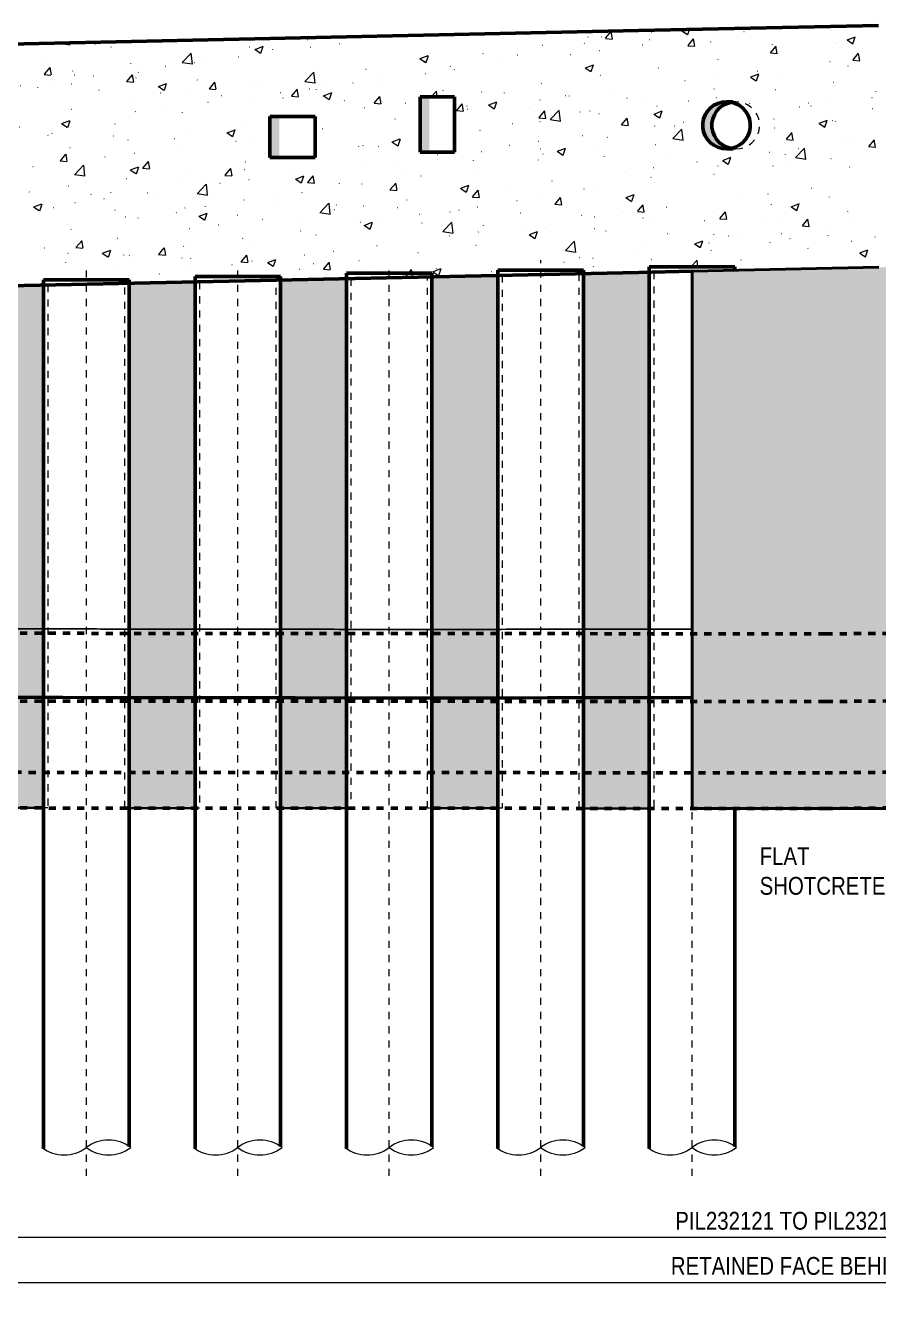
# Model space of a CAD drawing. Header units: metres. Extents: x 1100 to 1226, y 1 to 22.
# Drawn here: x 1177.08 to 1189.05, y 4.08 to 21.95 of the extents above; entities that cross this region are included whole.
import ezdxf

# ---------------------------------------------------------------- set-up
doc = ezdxf.new("R2010")
doc.units = ezdxf.units.M
doc.linetypes.add('JacobsCenter', pattern=[0.015, 0.009, -0.0015, 0.003, -0.0015])
doc.linetypes.add('JacobsDash', pattern=[0.0045, 0.003, -0.0015])
doc.layers.get('Defpoints').update_dxf_attribs({"color": 41})
for name, color, linetype, lineweight in [('A-ANNO-DIMS', 7, 'Continuous', 9), ('A-DETL', 7, 'Continuous', 13), ('A-DETL-GENF', 7, 'Continuous', 9), ('A-GENM', 7, 'Continuous', 35), ('A-GENM-HDLN', 7, 'JacobsDash', 18), ('G-ANNO-TEXT', 7, 'Continuous', 9), ('S-BEAM', 7, 'Continuous', 50), ('S-BEAM-HDLN', 7, 'JacobsDash', 18), ('S-FNDN', 7, 'Continuous', 50)]:
    doc.layers.add(name, color=color, linetype=linetype, lineweight=lineweight)
doc.styles.add('Arial Narrow', font='ARIALN.TTF', dxfattribs={"height": 0.25})
doc.dimstyles.new('Dimension_Standard_T__mm_', dxfattribs={"dimscale": 0.3048, "dimtxt": 0.255858, "dimasz": 0.82021, "dimexe": 0.787402, "dimexo": 0.492126, "dimgap": 0.328084, "dimtad": 1, "dimdec": 0, "dimlfac": 1000, "dimzin": 0, "dimdsep": 46, "dimtxsty": 'Arial Narrow', "dimsah": 1, "dimcen": 0.09, "dimaunit": 1, "dimadec": 4, "dimazin": 0, "dimtfac": 1, "dimtdec": 4, "dimtix": 1, "dimtmove": 0, "dimatfit": 3, "dimfxl": 1, "dimtvp": 1, "dimtolj": 1, "dimtzin": 0, "dimlwd": 18, "dimlwe": 18, "dimarcsym": 2})
pattern_1 = [(50, (1187.2276, 10.849), (1.15687, -0.10121), [0.12097, -1.331]), (355, (1187.2276, 10.849), (-0.2238, 1.21312), [0.09677, -1.065]), (100.451, (1187.3246, 10.841), (0.932775, 1.11194), [0.10281, -1.131]), (46.184, (1187.2276, 11.172), (1.72142, -0.26704), [0.18145, -1.996]), (96.636, (1187.3716, 11.15), (1.50758, 1.57074), [0.15421, -1.696]), (351.184, (1187.2276, 11.172), (1.50766, 1.5715), [0.14516, -1.597]), (21, (1187.3896, 11.091), (0.962753, -0.64938), [0.12097, -1.331]), (326, (1187.3896, 11.091), (0.39239, 1.16952), [0.09677, -1.065]), (71.451, (1187.4696, 11.037), (1.3549, 0.520304), [0.10281, -1.131]), (37.5, (1187.22763, 10.849), (0.019615, 0.536924), [0.00335, -1.048, 0.00335, -1.077, -1.069]), (37.5, (1187.22763, 10.849), (0.019615, 0.536924), [-2.132, 0.00335, -1.065]), (7.5, (1187.2276, 10.849), (0.424306, 0.636145), [0.00335, -0.61278, 0.00335, -1.024, -0.40726]), (7.5, (1187.2276, 10.849), (0.424306, 0.636145), [-1.644, 0.00335, -0.4039]), (327.5, (1186.86863, 10.849), (0.861001, -0.036384), [0.00335, -0.39987, 0.00335, -1.255, -1.669]), (327.5, (1186.86863, 10.849), (0.861001, -0.036384), [-1.661, 0.00335, -1.666]), (317.5, (1186.7066, 10.849), (0.94062, 0.161455), [0.00335, -0.52084, 0.00335, -0.83213, -1.185]), (317.5, (1186.7066, 10.849), (0.94062, 0.161455), [-1.36, 0.00335, -1.182])]

# ---------------------------------------------------------------- blocks, each defined once
blk = doc.blocks.new('Top of Pavement - RL A - Top of Pavement - RL A-68818558-DRG-2873048 - ELEVATION - SHOTCRETE ABUTMENT B_ B1 AND B2')
at = {"layer": 'A-GENM', "color": 253, "lineweight": 25, "true_color": 0xa3a3a3}
for points, knots in [([(-1121.87, 13.485), (-1121.998, 13.485), (-1122.292, 13.485), (-1122.751, 13.484), (-1123.245, 13.483), (-1123.739, 13.483), (-1124.234, 13.482), (-1124.728, 13.481), (-1125.223, 13.48), (-1125.717, 13.48), (-1126.211, 13.481), (-1126.706, 13.481), (-1127.2, 13.482), (-1127.695, 13.483), (-1128.189, 13.483), (-1128.684, 13.484), (-1129.178, 13.484), (-1129.672, 13.485), (-1130.167, 13.486), (-1130.661, 13.487), (-1131.156, 13.489), (-1131.65, 13.491), (-1132.144, 13.493), (-1132.804, 13.496), (-1133.463, 13.498), (-1134.122, 13.501), (-1134.616, 13.503), (-1135.111, 13.505), (-1135.605, 13.508), (-1136.1, 13.511), (-1136.594, 13.514), (-1137.088, 13.518), (-1137.583, 13.521), (-1138.077, 13.525), (-1138.572, 13.528), (-1139.066, 13.531), (-1139.56, 13.535), (-1140.055, 13.538), (-1140.549, 13.542), (-1141.044, 13.547), (-1141.538, 13.552), (-1142.032, 13.557), (-1142.527, 13.561), (-1143.021, 13.566), (-1143.516, 13.571), (-1143.928, 13.575), (-1144.257, 13.578), (-1144.587, 13.582), (-1144.999, 13.585), (-1145.493, 13.59), (-1145.905, 13.595), (-1146.235, 13.6), (-1146.482, 13.603), (-1146.729, 13.606), (-1147.059, 13.61), (-1147.471, 13.615), (-1147.801, 13.62), (-1147.967, 13.622)], [0.4837352, 0.4837352, 0.4837352, 0.4837352, 0.4863946, 0.4897959, 0.4931973, 0.4965986, 0.5, 0.5034014, 0.5068027, 0.5102041, 0.5136054, 0.5170068, 0.5204082, 0.5238095, 0.5272109, 0.5306122, 0.5340136, 0.537415, 0.5408163, 0.5442177, 0.547619, 0.5510204, 0.5544218, 0.5578231, 0.5646259, 0.5680272, 0.5714286, 0.5748299, 0.5782313, 0.5816327, 0.585034, 0.5884354, 0.5918367, 0.5952381, 0.5986395, 0.6020408, 0.6054422, 0.6088435, 0.6122449, 0.6156463, 0.6190476, 0.622449, 0.6258503, 0.6292517, 0.6326531, 0.6360544, 0.6377551, 0.6394558, 0.6428571, 0.6462585, 0.6496599, 0.6513605, 0.6530612, 0.6547619, 0.6564626, 0.6598639, 0.663279, 0.663279, 0.663279, 0.663279]), ([(-1147.967, 12.672), (-1147.835, 12.67), (-1147.514, 12.666), (-1147.099, 12.661), (-1146.721, 12.656), (-1146.343, 12.651), (-1145.87, 12.645), (-1145.303, 12.639), (-1144.83, 12.634), (-1144.452, 12.63), (-1144.074, 12.626), (-1143.602, 12.622), (-1143.035, 12.616), (-1142.467, 12.611), (-1141.995, 12.606), (-1141.617, 12.602), (-1141.333, 12.6), (-1141.05, 12.597), (-1140.672, 12.593), (-1140.199, 12.589), (-1139.726, 12.586), (-1139.348, 12.584), (-1138.97, 12.581), (-1138.498, 12.578), (-1137.931, 12.574), (-1137.363, 12.57), (-1136.796, 12.566), (-1136.229, 12.562), (-1135.662, 12.558), (-1135.095, 12.555), (-1134.528, 12.553), (-1133.961, 12.55), (-1133.394, 12.548), (-1132.827, 12.546), (-1132.259, 12.543), (-1131.692, 12.541), (-1131.125, 12.538), (-1130.558, 12.537), (-1129.991, 12.535), (-1129.424, 12.535), (-1128.857, 12.534), (-1128.289, 12.533), (-1127.722, 12.533), (-1127.25, 12.532), (-1126.872, 12.532), (-1126.588, 12.531), (-1126.305, 12.531), (-1125.926, 12.53), (-1125.454, 12.53), (-1124.981, 12.53), (-1124.603, 12.531), (-1124.32, 12.532), (-1124.036, 12.532), (-1123.658, 12.533), (-1123.185, 12.533), (-1122.618, 12.534), (-1122.18, 12.535), (-1121.93, 12.535), (-1121.87, 12.535)], [0.4189439, 0.4189439, 0.4189439, 0.4189439, 0.4223301, 0.4271845, 0.4296117, 0.4320388, 0.4368932, 0.4417476, 0.4466019, 0.4490291, 0.4514563, 0.4563107, 0.461165, 0.4660194, 0.4708738, 0.473301, 0.4757282, 0.4781553, 0.4805825, 0.4854369, 0.4902913, 0.4927184, 0.4951456, 0.5, 0.5048544, 0.5097087, 0.5145631, 0.5194175, 0.5242718, 0.5291262, 0.5339806, 0.538835, 0.5436893, 0.5485437, 0.5533981, 0.5582524, 0.5631068, 0.5679612, 0.5728155, 0.5776699, 0.5825243, 0.5873786, 0.592233, 0.5970874, 0.5995146, 0.6019417, 0.6043689, 0.6067961, 0.6116505, 0.6165049, 0.618932, 0.6213592, 0.6237864, 0.6262136, 0.631068, 0.6359223, 0.6407767, 0.6423298, 0.6423298, 0.6423298, 0.6423298]), ([(-1121.87, 12.513), (-1121.908, 12.513), (-1122.098, 12.513), (-1122.439, 12.512), (-1122.893, 12.511), (-1123.347, 12.511), (-1123.801, 12.51), (-1124.255, 12.509), (-1124.71, 12.508), (-1125.164, 12.507), (-1125.618, 12.508), (-1126.072, 12.508), (-1126.526, 12.509), (-1127.131, 12.509), (-1127.888, 12.51), (-1128.645, 12.511), (-1129.251, 12.512), (-1129.705, 12.513), (-1130.159, 12.513), (-1130.613, 12.514), (-1131.067, 12.516), (-1131.521, 12.518), (-1131.975, 12.52), (-1132.429, 12.522), (-1132.883, 12.524), (-1133.337, 12.525), (-1133.791, 12.527), (-1134.397, 12.53), (-1135.002, 12.532), (-1135.608, 12.535), (-1136.062, 12.538), (-1136.516, 12.541), (-1136.97, 12.545), (-1137.424, 12.548), (-1138.03, 12.552), (-1138.635, 12.556), (-1139.241, 12.56), (-1139.695, 12.563), (-1140.149, 12.567), (-1140.603, 12.57), (-1141.057, 12.574), (-1141.511, 12.579), (-1141.965, 12.583), (-1142.419, 12.588), (-1142.873, 12.592), (-1143.327, 12.597), (-1143.781, 12.601), (-1144.235, 12.606), (-1144.689, 12.61), (-1145.144, 12.614), (-1145.598, 12.619), (-1145.931, 12.623), (-1146.112, 12.626), (-1146.143, 12.626)], [0.4139927, 0.4139927, 0.4139927, 0.4139927, 0.4148936, 0.4184397, 0.4219858, 0.4255319, 0.429078, 0.4326241, 0.4361702, 0.4397163, 0.4432624, 0.4468085, 0.4503546, 0.4539007, 0.4609929, 0.4680851, 0.4716312, 0.4751773, 0.4787234, 0.4822695, 0.4858156, 0.4893617, 0.4929078, 0.4964539, 0.5, 0.5035461, 0.5070922, 0.5106383, 0.5177305, 0.5212766, 0.5248227, 0.5283688, 0.5319149, 0.535461, 0.5390071, 0.5460993, 0.5496454, 0.5531915, 0.5567376, 0.5602837, 0.5638298, 0.5673759, 0.570922, 0.5744681, 0.5780142, 0.5815603, 0.5851064, 0.5886525, 0.5921986, 0.5957447, 0.5992908, 0.6028369, 0.6035484, 0.6035484, 0.6035484, 0.6035484])]:
    blk.add_open_spline(points, degree=3, knots=knots, dxfattribs=at)
blk = doc.blocks.new('T2DPAA-T2D-C3S-RS-M3D-100334_rvt-2-DRG-2873048 - ELEVATION - SHOTCRETE ABUTMENT B_ B1 AND B2')
at = {"layer": 'A-GENM', "color": 253, "lineweight": 25, "true_color": 0xa3a3a3}
blk.add_blockref('Top of Pavement - RL A - Top of Pavement - RL A-68818558-DRG-2873048 - ELEVATION - SHOTCRETE ABUTMENT B_ B1 AND B2', (0, 0), dxfattribs=at)
blk = doc.blocks.new('01_SFO_FRP_Pile_CastInPlace_CS_BR08 - CAST-IN-PLACE PILE - 1200-9305895-DRG-2873048 - ELEVATION - SHOTCRETE ABUTMENT B_ B1 AND B2')
at = {"layer": 'S-FNDN'}
for p, q in [((-1121.271, 18.566), (-1122.471, 18.566)), ((-1122.471, 18.566), (-1122.471, 6.2)), ((-1121.271, 18.516), (-1121.271, 18.566)), ((-1121.271, 6.23), (-1121.271, 10.971))]:
    blk.add_line(p, q, dxfattribs=at)
blk = doc.blocks.new('20_SFR_WSC_ShotcreteWall_ArchFlatBack_Datum - ArchWall_PileSize_1200-8656109-DRG-2873048 - ELEVATION - SHOTCRETE ABUTMENT B_ B1 AND B2')
at = {"layer": 'A-GENM', "linetype": 'JacobsDash', "lineweight": 18, "true_color": 0x9ab29e}
blk.add_hatch(color=253, dxfattribs=at).paths.add_polyline_path([(-1131.487, 10.976), (-1130.97, 10.976), (-1130.97, 18.307), (-1131.895, 18.288), (-1131.895, 10.976), (-1131.593, 10.976)])
at = {"layer": 'A-GENM', "color": 252, "true_color": 0x888888}
blk.add_line((-1131.895, 10.976), (-1130.97, 10.976), dxfattribs=at)
at = {"layer": 'A-GENM', "color": 252, "true_color": 0x888888, "flags": 128}
blk.add_lwpolyline([(-1130.97, 18.307), (-1131.066, 18.305), (-1131.168, 18.303), (-1131.273, 18.301), (-1131.379, 18.298), (-1131.487, 18.296), (-1131.593, 18.294), (-1131.698, 18.292), (-1131.8, 18.29), (-1131.895, 18.288)], dxfattribs=at)
at = {"layer": 'A-GENM-HDLN', "color": 252, "true_color": 0x888888}
for p, q in [((-1131.956, 10.976), (-1131.956, 18.286)), ((-1131.897, 18.288), (-1131.897, 10.976)), ((-1131.895, 18.288), (-1131.897, 18.288)), ((-1130.968, 18.307), (-1130.97, 18.307)), ((-1130.968, 10.976), (-1130.968, 18.307)), ((-1130.91, 18.308), (-1130.91, 10.976)), ((-1131.897, 10.976), (-1131.956, 10.976)), ((-1131.897, 10.976), (-1131.895, 10.976)), ((-1130.97, 10.976), (-1130.968, 10.976)), ((-1130.91, 10.976), (-1130.968, 10.976))]:
    blk.add_line(p, q, dxfattribs=at)
at = {"layer": 'A-GENM-HDLN', "color": 252, "true_color": 0x888888, "flags": 128}
for points in [[(-1131.956, 18.286), (-1131.928, 18.287), (-1131.908, 18.287), (-1131.897, 18.288)], [(-1130.968, 18.307), (-1130.958, 18.307), (-1130.938, 18.308), (-1130.91, 18.308)]]:
    blk.add_lwpolyline(points, dxfattribs=at)
blk = doc.blocks.new('20_SFR_WSC_ShotcreteWall_ArchFlatBack_Datum - ArchWall_PileSize_1200-8656190-DRG-2873048 - ELEVATION - SHOTCRETE ABUTMENT B_ B1 AND B2')
at = {"layer": 'A-GENM', "linetype": 'JacobsDash', "lineweight": 18, "true_color": 0x9ab29e}
blk.add_hatch(color=253, dxfattribs=at).paths.add_polyline_path([(-1129.77, 10.975), (-1128.845, 10.975), (-1128.845, 18.352), (-1129.77, 18.333), (-1129.77, 12.248)])
at = {"layer": 'A-GENM', "color": 252, "true_color": 0x888888}
blk.add_line((-1129.77, 10.975), (-1128.845, 10.975), dxfattribs=at)
at = {"layer": 'A-GENM', "color": 252, "true_color": 0x888888, "flags": 128}
blk.add_lwpolyline([(-1128.845, 18.352), (-1128.941, 18.35), (-1129.042, 18.348), (-1129.147, 18.346), (-1129.254, 18.343), (-1129.361, 18.341), (-1129.468, 18.339), (-1129.573, 18.337), (-1129.675, 18.335), (-1129.77, 18.333)], dxfattribs=at)
at = {"layer": 'A-GENM-HDLN', "color": 252, "true_color": 0x888888}
for p, q in [((-1129.831, 10.975), (-1129.831, 18.332)), ((-1129.772, 18.333), (-1129.772, 10.975)), ((-1129.77, 18.333), (-1129.772, 18.333)), ((-1128.843, 18.352), (-1128.845, 18.352)), ((-1128.843, 10.975), (-1128.843, 18.352)), ((-1128.784, 18.353), (-1128.784, 10.975)), ((-1129.772, 10.975), (-1129.831, 10.975)), ((-1129.772, 10.975), (-1129.77, 10.975)), ((-1128.845, 10.975), (-1128.843, 10.975)), ((-1128.784, 10.975), (-1128.843, 10.975))]:
    blk.add_line(p, q, dxfattribs=at)
at = {"layer": 'A-GENM-HDLN', "color": 252, "true_color": 0x888888, "flags": 128}
for points in [[(-1129.831, 18.332), (-1129.803, 18.332), (-1129.783, 18.333), (-1129.772, 18.333)], [(-1128.843, 18.352), (-1128.832, 18.352), (-1128.813, 18.352), (-1128.784, 18.353)]]:
    blk.add_lwpolyline(points, dxfattribs=at)
blk = doc.blocks.new('20_SFR_WSC_ShotcreteWall_ArchFlatBack_Datum - ArchWall_PileSize_1200-8656242-DRG-2873048 - ELEVATION - SHOTCRETE ABUTMENT B_ B1 AND B2')
at = {"layer": 'A-GENM', "linetype": 'JacobsDash', "lineweight": 18, "true_color": 0x9ab29e}
blk.add_hatch(color=253, dxfattribs=at).paths.add_polyline_path([(-1127.55, 10.973), (-1126.72, 10.973), (-1126.72, 18.398), (-1127.645, 18.379), (-1127.645, 10.973)])
at = {"layer": 'A-GENM', "color": 252, "true_color": 0x888888}
blk.add_line((-1127.645, 10.973), (-1126.72, 10.973), dxfattribs=at)
at = {"layer": 'A-GENM', "color": 252, "true_color": 0x888888, "flags": 128}
blk.add_lwpolyline([(-1126.72, 18.398), (-1126.816, 18.396), (-1126.918, 18.394), (-1127.022, 18.392), (-1127.129, 18.389), (-1127.236, 18.387), (-1127.343, 18.385), (-1127.448, 18.383), (-1127.55, 18.381), (-1127.645, 18.379)], dxfattribs=at)
at = {"layer": 'A-GENM-HDLN', "color": 252, "true_color": 0x888888}
for p, q in [((-1127.706, 10.973), (-1127.706, 18.377)), ((-1127.647, 18.379), (-1127.647, 10.973)), ((-1127.645, 18.379), (-1127.647, 18.379)), ((-1126.718, 18.398), (-1126.72, 18.398)), ((-1126.718, 10.973), (-1126.718, 18.398)), ((-1126.659, 18.399), (-1126.659, 10.973)), ((-1127.647, 10.973), (-1127.706, 10.973)), ((-1127.647, 10.973), (-1127.645, 10.973)), ((-1126.72, 10.973), (-1126.718, 10.973)), ((-1126.659, 10.973), (-1126.718, 10.973))]:
    blk.add_line(p, q, dxfattribs=at)
at = {"layer": 'A-GENM-HDLN', "color": 252, "true_color": 0x888888, "flags": 128}
for points in [[(-1127.706, 18.377), (-1127.678, 18.378), (-1127.658, 18.378), (-1127.647, 18.379)], [(-1126.718, 18.398), (-1126.708, 18.398), (-1126.688, 18.399), (-1126.659, 18.399)]]:
    blk.add_lwpolyline(points, dxfattribs=at)
blk = doc.blocks.new('20_SFR_WSC_ShotcreteWall_ArchFlatBack_Datum - ArchWall_PileSize_1200-8656296-DRG-2873048 - ELEVATION - SHOTCRETE ABUTMENT B_ B1 AND B2')
at = {"layer": 'A-GENM', "linetype": 'JacobsDash', "lineweight": 18, "true_color": 0x9ab29e}
blk.add_hatch(color=253, dxfattribs=at).paths.add_polyline_path([(-1125.52, 10.972), (-1124.595, 10.972), (-1124.595, 18.443), (-1125.52, 18.423), (-1125.52, 12.248)])
at = {"layer": 'A-GENM', "color": 252, "true_color": 0x888888}
blk.add_line((-1125.52, 10.972), (-1124.595, 10.972), dxfattribs=at)
at = {"layer": 'A-GENM', "color": 252, "true_color": 0x888888, "flags": 128}
blk.add_lwpolyline([(-1124.595, 18.443), (-1124.691, 18.441), (-1124.792, 18.439), (-1124.897, 18.437), (-1125.004, 18.435), (-1125.111, 18.432), (-1125.218, 18.43), (-1125.323, 18.428), (-1125.425, 18.425), (-1125.52, 18.423)], dxfattribs=at)
at = {"layer": 'A-GENM-HDLN', "color": 252, "true_color": 0x888888}
for p, q in [((-1125.581, 10.972), (-1125.581, 18.422)), ((-1125.522, 18.423), (-1125.522, 10.972)), ((-1125.52, 18.423), (-1125.522, 18.423)), ((-1124.593, 18.444), (-1124.595, 18.443)), ((-1124.593, 10.972), (-1124.593, 18.444)), ((-1124.534, 18.445), (-1124.534, 10.972)), ((-1125.522, 10.972), (-1125.581, 10.972)), ((-1125.522, 10.972), (-1125.52, 10.972)), ((-1124.595, 10.972), (-1124.593, 10.972)), ((-1124.534, 10.972), (-1124.593, 10.972))]:
    blk.add_line(p, q, dxfattribs=at)
at = {"layer": 'A-GENM-HDLN', "color": 252, "true_color": 0x888888, "flags": 128}
for points in [[(-1125.581, 18.422), (-1125.553, 18.423), (-1125.533, 18.423), (-1125.522, 18.423)], [(-1124.593, 18.444), (-1124.582, 18.444), (-1124.563, 18.444), (-1124.534, 18.445)]]:
    blk.add_lwpolyline(points, dxfattribs=at)
blk = doc.blocks.new('CS_DET_Pile-Column_BreakLine - CS_Tubular BreakLine-6324803-DRG-2873048 - ELEVATION - SHOTCRETE ABUTMENT B_ B1 AND B2')
at = {"layer": 'A-DETL-GENF', "lineweight": 18}
for centre, start, end in [((-1105.889, 5.802), 52.9573, 127.0427), ((-1106.511, 6.627), 232.9573, 307.0427), ((-1105.889, 6.627), 232.9573, 307.0427)]:
    blk.add_arc(centre, 0.517, start, end, dxfattribs=at)
blk = doc.blocks.new('DIMBLOCK3-DRG-2873048 - ELEVATION - SHOTCRETE ABUTMENT B_ B1 AND B2')
at = {"layer": 'A-ANNO-DIMS', "color": 0, "lineweight": 18, "transparency": 16777216}
for p, q in [((1162.933, 5.024), (1162.933, 4.715)), ((1212.782, 5.024), (1212.782, 4.715)), ((1163.183, 4.955), (1212.532, 4.955))]:
    blk.add_line(p, q, dxfattribs=at)
at = {"layer": 'A-ANNO-DIMS', "color": 0, "transparency": 16777216}
for points in [[(1163.183, 4.997), (1163.183, 4.914), (1162.933, 4.955)], [(1212.532, 4.997), (1212.532, 4.914), (1212.782, 4.955)]]:
    blk.add_solid(points, dxfattribs=at)
at = {"layer": 'Defpoints', "color": 0, "transparency": 16777216}
for p in [(1162.933, 5.174), (1212.782, 5.174), (1212.782, 4.955)]:
    blk.add_point(p, dxfattribs=at)
at = {"layer": 'A-ANNO-DIMS', "color": 0, "lineweight": 18, "transparency": 16777216, "insert": (1187.857, 5.185), "char_height": 0.25, "width": 3.98651, "attachment_point": 5, "style": 'Arial Narrow'}
blk.add_mtext('\\A1;PIL232121 TO PIL232144', dxfattribs=at)
blk = doc.blocks.new('DIMBLOCK4-DRG-2873048 - ELEVATION - SHOTCRETE ABUTMENT B_ B1 AND B2')
at = {"layer": 'A-ANNO-DIMS', "color": 0, "lineweight": 18, "transparency": 16777216}
for p, q in [((1162.933, 5.024), (1162.933, 4.082)), ((1212.782, 5.024), (1212.782, 4.082)), ((1163.183, 4.322), (1212.532, 4.322))]:
    blk.add_line(p, q, dxfattribs=at)
at = {"layer": 'A-ANNO-DIMS', "color": 0, "transparency": 16777216}
for points in [[(1163.183, 4.364), (1163.183, 4.281), (1162.933, 4.322)], [(1212.532, 4.364), (1212.532, 4.281), (1212.782, 4.322)]]:
    blk.add_solid(points, dxfattribs=at)
at = {"layer": 'Defpoints', "color": 0, "transparency": 16777216}
for p in [(1162.933, 5.174), (1212.782, 5.174), (1212.782, 4.322)]:
    blk.add_point(p, dxfattribs=at)
at = {"layer": 'A-ANNO-DIMS', "color": 0, "lineweight": 18, "transparency": 16777216, "insert": (1187.857, 4.552), "char_height": 0.25, "width": 4.15221, "attachment_point": 5, "style": 'Arial Narrow'}
blk.add_mtext('\\A1;RETAINED FACE BEHIND', dxfattribs=at)

msp = doc.modelspace()

# ---------------------------------------------------------------- hatches: boundary and pattern name
at = {"layer": 'A-DETL-GENF', "true_color": 0xafc8af}
msp.add_hatch(color=9, dxfattribs=at).paths.add_polyline_path([(1188.5171, 10.9707), (1190.7298, 10.9707), (1190.7298, 18.5288), (1189.0445, 18.5595), (1186.43, 18.5033), (1186.43, 10.9707), (1187.6919, 10.9707)])
at = {"layer": 'A-GENM', "lineweight": 5, "true_color": 0x9ab29e}
msp.add_hatch(color=253, dxfattribs=at).paths.add_polyline_path([(1185.8291, 10.9704), (1185.8291, 18.49), (1184.9045, 18.4702), (1184.9045, 10.9704), (1185.7339, 10.9704)])
at = {"layer": 'S-BEAM', "lineweight": 9, "true_color": 0xc0c0c0}
h = msp.add_hatch(dxfattribs=at)
h.set_pattern_fill('FP_3', color=9, style=0, pattern_type=2)
h.set_pattern_definition(pattern_1)
h.paths.add_polyline_path([(1172.4775, 18.2038), (1185.6762, 18.4871), (1185.6762, 21.8779), (1172.4776, 21.5945), (1172.4775, 18.2298)])
h.paths.add_polyline_path([(1173.715, 20.051), (1173.6946, 20.0534), (1173.6754, 20.0606), (1173.6585, 20.0721), (1173.6449, 20.0873), (1173.6353, 20.1052), (1173.6304, 20.1249), (1173.6304, 20.1451), (1173.6353, 20.1648), (1173.6449, 20.1827), (1173.6585, 20.1979), (1173.6754, 20.2094), (1173.6946, 20.2166), (1173.715, 20.219), (1173.7355, 20.2166), (1173.7547, 20.2094), (1173.7716, 20.1979), (1173.7852, 20.1827), (1173.7948, 20.1648), (1173.7997, 20.1451), (1173.7997, 20.1249), (1173.7948, 20.1052), (1173.7852, 20.0873), (1173.7716, 20.0721), (1173.7547, 20.0606), (1173.7355, 20.0534)])
h.paths.add_polyline_path([(1181.1408, 20.097), (1180.5064, 20.097), (1180.5064, 20.672), (1181.1408, 20.672), (1181.1408, 20.175)])
h.paths.add_polyline_path([(1183.0948, 20.175), (1182.6126, 20.175), (1182.6126, 20.95), (1183.0948, 20.95), (1183.0948, 20.2006)])
h.paths.add_polyline_path([(1174.6641, 20.812), (1174.6641, 20.962), (1174.8164, 20.962), (1174.8164, 20.812)])
h = msp.add_hatch(dxfattribs=at)
h.set_pattern_fill('FP_3', color=9, style=0, pattern_type=2)
h.set_pattern_definition(pattern_1)
h.paths.add_polyline_path([(1185.6762, 18.4871), (1185.6762, 18.4871), (1185.8291, 18.4904), (1185.8291, 18.5661), (1187.0291, 18.5661), (1187.0291, 18.5162), (1189.0445, 18.5595), (1189.0445, 21.9502), (1185.6762, 21.8779), (1185.6762, 19.0051)])
h.paths.add_polyline_path([(1186.9111, 20.22), (1186.8496, 20.2256), (1186.7901, 20.2423), (1186.7348, 20.2694), (1186.6855, 20.3061), (1186.6438, 20.3511), (1186.6113, 20.4029), (1186.5889, 20.4597), (1186.5776, 20.5196), (1186.5776, 20.5804), (1186.5889, 20.6403), (1186.6113, 20.6971), (1186.6438, 20.7489), (1186.6855, 20.7939), (1186.7348, 20.8306), (1186.7901, 20.8577), (1186.8496, 20.8744), (1186.9111, 20.88), (1186.9727, 20.8744), (1187.0321, 20.8577), (1187.0874, 20.8306), (1187.1368, 20.7939), (1187.1784, 20.7489), (1187.211, 20.6971), (1187.2333, 20.6403), (1187.2446, 20.5804), (1187.2446, 20.5196), (1187.2333, 20.4597), (1187.211, 20.4029), (1187.1784, 20.3511), (1187.1368, 20.3061), (1187.0874, 20.2694), (1187.0321, 20.2423), (1186.9727, 20.2256)])
at = {"layer": 'S-BEAM', "lineweight": 5, "true_color": 0xc0c0c0}
for points in [[(1182.6126, 20.175), (1182.7429, 20.175), (1182.7429, 20.95), (1182.6126, 20.95), (1182.6126, 20.4903)], [(1186.9111, 20.22), (1186.9762, 20.2266), (1186.9202, 20.2423), (1186.8649, 20.2694), (1186.8155, 20.3061), (1186.7739, 20.3511), (1186.7414, 20.4029), (1186.719, 20.4597), (1186.7077, 20.5196), (1186.7077, 20.5804), (1186.719, 20.6403), (1186.7414, 20.6971), (1186.7739, 20.7489), (1186.8155, 20.7939), (1186.8649, 20.8306), (1186.9202, 20.8577), (1186.9762, 20.8734), (1186.9727, 20.8744), (1186.9111, 20.88), (1186.8496, 20.8744), (1186.7901, 20.8577), (1186.7348, 20.8306), (1186.6855, 20.7939), (1186.6438, 20.7489), (1186.6113, 20.6971), (1186.5889, 20.6403), (1186.5776, 20.5804), (1186.5776, 20.5196), (1186.5889, 20.4597), (1186.6113, 20.4029), (1186.6438, 20.3511), (1186.6855, 20.3061), (1186.7348, 20.2694), (1186.7901, 20.2423), (1186.8496, 20.2256)], [(1180.5064, 20.097), (1180.6367, 20.0975), (1180.6367, 20.672), (1180.5064, 20.672), (1180.5064, 20.3222)]]:
    msp.add_hatch(color=9, dxfattribs=at).paths.add_polyline_path(points)

# ---------------------------------------------------------------- linework, layer by layer
at = {"layer": 'A-DETL', "linetype": 'JacobsCenter'}
for p, q in [((1182.1795, 5.8149), (1182.1795, 18.6121)), ((1184.3045, 5.8149), (1184.3045, 18.6577)), ((1177.9295, 5.8149), (1177.9295, 18.5209)), ((1180.0545, 5.8149), (1180.0545, 18.5665)), ((1186.4295, 5.8149), (1186.4295, 18.2749))]:
    msp.add_line(p, q, dxfattribs=at)
at = {"layer": 'A-DETL', "lineweight": 40}
for p, q in [((1189.0475, 18.5595), (1186.43, 18.5033)), ((1186.43, 18.5033), (1186.43, 10.9707)), ((1186.43, 10.9707), (1190.7298, 10.9707))]:
    msp.add_line(p, q, dxfattribs=at)
at = {"layer": 'A-DETL', "color": 8, "linetype": 'JacobsDash', "lineweight": 25, "true_color": 0x808080}
msp.add_line((1186.43, 18.3162), (1186.43, 11.7263), dxfattribs=at)
at = {"layer": 'A-DETL', "linetype": 'JacobsDash', "lineweight": 50}
for p, q in [((1188.3008, 13.4185), (1174.6905, 13.4274)), ((1188.3008, 13.4185), (1197.1164, 13.4715)), ((1206.4034, 12.6432), (1188.3008, 12.4685)), ((1188.3008, 12.4685), (1174.5168, 12.4775)), ((1188.2986, 11.4685), (1206.3985, 11.6432)), ((1174.5187, 11.4775), (1188.2986, 11.4685)), ((1206.4034, 11.1432), (1188.3008, 10.9685)), ((1188.3008, 10.9685), (1174.5168, 10.9775))]:
    msp.add_line(p, q, dxfattribs=at)
at = {"layer": 'A-GENM', "color": 252, "true_color": 0x888888}
msp.add_line((1184.9044, 10.9704), (1185.8292, 10.9704), dxfattribs=at)
at = {"layer": 'A-GENM', "color": 252, "true_color": 0x888888, "flags": 128}
msp.add_lwpolyline([(1185.8292, 18.49), (1185.7339, 18.4879), (1185.6321, 18.4858), (1185.5273, 18.4835), (1185.4206, 18.4812), (1185.3133, 18.4789), (1185.2067, 18.4766), (1185.1018, 18.4744), (1185, 18.4722), (1184.9044, 18.4702)], dxfattribs=at)
at = {"layer": 'A-GENM-HDLN', "color": 252, "true_color": 0x888888}
for p, q in [((1184.8437, 10.9704), (1184.8437, 18.4689)), ((1184.9044, 18.4702), (1184.9025, 18.4701)), ((1184.9025, 18.4701), (1184.9025, 10.9704)), ((1185.8315, 18.49), (1185.8292, 18.49)), ((1185.8315, 10.9704), (1185.8315, 18.49)), ((1185.8903, 18.4913), (1185.8903, 10.9704)), ((1184.9025, 10.9704), (1184.8437, 10.9704)), ((1184.9025, 10.9704), (1184.9044, 10.9704)), ((1185.8292, 10.9704), (1185.8315, 10.9704)), ((1185.8903, 10.9704), (1185.8315, 10.9704))]:
    msp.add_line(p, q, dxfattribs=at)
at = {"layer": 'A-GENM-HDLN', "color": 252, "true_color": 0x888888, "flags": 128}
for points in [[(1184.8437, 18.4689), (1184.8721, 18.4695), (1184.8918, 18.4699), (1184.9025, 18.4701)], [(1185.8315, 18.49), (1185.8422, 18.4903), (1185.8619, 18.4907), (1185.8903, 18.4913)]]:
    msp.add_lwpolyline(points, dxfattribs=at)
at = {"layer": 'S-BEAM'}
for p, q in [((1185.6762, 21.8779), (1172.4776, 21.5945)), ((1189.0445, 21.9502), (1185.6762, 21.8779)), ((1182.6126, 20.175), (1182.6126, 20.95)), ((1182.6126, 20.95), (1183.0948, 20.95)), ((1183.0948, 20.95), (1183.0948, 20.175)), ((1187.004, 20.88), (1186.9111, 20.88)), ((1180.5064, 20.097), (1180.5064, 20.672)), ((1180.5064, 20.672), (1181.1408, 20.672)), ((1181.1408, 20.672), (1181.1408, 20.097)), ((1186.9111, 20.22), (1187.004, 20.22)), ((1181.1408, 20.097), (1180.5064, 20.097)), ((1183.0948, 20.175), (1182.6126, 20.175)), ((1172.4775, 18.2038), (1185.6762, 18.4871)), ((1185.6762, 18.4871), (1186.43, 18.5033))]:
    msp.add_line(p, q, dxfattribs=at)
at = {"layer": 'S-BEAM', "flags": 128}
for points in [[(1186.9111, 20.22), (1186.8496, 20.2256), (1186.7901, 20.2423), (1186.7348, 20.2694), (1186.6855, 20.3061), (1186.6438, 20.3511), (1186.6113, 20.4029), (1186.5889, 20.4597), (1186.5776, 20.5196), (1186.5776, 20.5804), (1186.5889, 20.6403), (1186.6113, 20.6971), (1186.6438, 20.7489), (1186.6855, 20.7939), (1186.7348, 20.8306), (1186.7901, 20.8577), (1186.8496, 20.8744), (1186.9111, 20.88)], [(1186.9761, 20.8737), (1186.9202, 20.8577), (1186.8649, 20.8306), (1186.8155, 20.7939), (1186.7739, 20.7489), (1186.7414, 20.6971), (1186.719, 20.6403), (1186.7077, 20.5804), (1186.7077, 20.5196), (1186.719, 20.4597), (1186.7414, 20.4029), (1186.7739, 20.3511), (1186.8155, 20.3061), (1186.8649, 20.2694), (1186.9202, 20.2423), (1186.9761, 20.2263)], [(1186.9111, 20.88), (1186.9727, 20.8744), (1187.0321, 20.8577), (1187.0874, 20.8306), (1187.1368, 20.7939), (1187.1784, 20.7489), (1187.211, 20.6971), (1187.2333, 20.6403), (1187.2446, 20.5804), (1187.2446, 20.5196), (1187.2333, 20.4597), (1187.211, 20.4029), (1187.1784, 20.3511), (1187.1368, 20.3061), (1187.0874, 20.2694), (1187.0321, 20.2423), (1186.9727, 20.2256), (1186.9111, 20.22)]]:
    msp.add_lwpolyline(points, dxfattribs=at)
at = {"layer": 'S-BEAM-HDLN', "color": 8, "true_color": 0x808080}
for p, q in [((1187.0412, 20.88), (1187.004, 20.88)), ((1187.004, 20.22), (1187.0412, 20.22))]:
    msp.add_line(p, q, dxfattribs=at)
at = {"layer": 'S-BEAM-HDLN', "color": 8, "true_color": 0x808080, "flags": 128}
for points in [[(1187.0412, 20.88), (1186.9797, 20.8744), (1186.9761, 20.8737)], [(1187.0412, 20.22), (1187.1028, 20.2256), (1187.1622, 20.2423), (1187.2175, 20.2694), (1187.2669, 20.3061), (1187.3085, 20.3511), (1187.341, 20.4029), (1187.3634, 20.4597), (1187.3747, 20.5196), (1187.3747, 20.5804), (1187.3634, 20.6403), (1187.341, 20.6971), (1187.3085, 20.7489), (1187.2669, 20.7939), (1187.2175, 20.8306), (1187.1622, 20.8577), (1187.1028, 20.8744), (1187.0412, 20.88)], [(1186.9761, 20.2263), (1186.9797, 20.2256), (1187.0412, 20.22)]]:
    msp.add_lwpolyline(points, dxfattribs=at)
at = {"layer": 'S-FNDN'}
for p, q in [((1180.6545, 18.4293), (1179.4545, 18.4293)), ((1179.4545, 18.4293), (1179.4545, 6.2002)), ((1180.6545, 6.2293), (1180.6545, 18.4293)), ((1182.7795, 18.4748), (1181.5795, 18.4748)), ((1181.5795, 18.4748), (1181.5795, 6.2002)), ((1182.7795, 6.2293), (1182.7795, 18.4748)), ((1184.9045, 18.5208), (1183.7045, 18.5208)), ((1183.7045, 18.5208), (1183.7045, 6.2002)), ((1184.9045, 6.2293), (1184.9045, 18.5208)), ((1178.5295, 18.384), (1177.3295, 18.384)), ((1177.3295, 18.384), (1177.3295, 6.2002)), ((1178.5295, 6.2293), (1178.5295, 18.384))]:
    msp.add_line(p, q, dxfattribs=at)

# ---------------------------------------------------------------- block references
at = {"lineweight": 5}
msp.add_blockref('T2DPAA-T2D-C3S-RS-M3D-100334_rvt-2-DRG-2873048 - ELEVATION - SHOTCRETE ABUTMENT B_ B1 AND B2', (2308.2996, 0), dxfattribs=at)
at = {"layer": 'A-DETL-GENF'}
for p in [(2284.1293, 0), (2286.2543, 0), (2288.3793, 0), (2290.5043, 0), (2292.6293, 0)]:
    msp.add_blockref('CS_DET_Pile-Column_BreakLine - CS_Tubular BreakLine-6324803-DRG-2873048 - ELEVATION - SHOTCRETE ABUTMENT B_ B1 AND B2', p, dxfattribs=at)
at = {"layer": 'A-GENM-HDLN', "color": 252, "true_color": 0x888888}
for name in ['20_SFR_WSC_ShotcreteWall_ArchFlatBack_Datum - ArchWall_PileSize_1200-8656296-DRG-2873048 - ELEVATION - SHOTCRETE ABUTMENT B_ B1 AND B2', '20_SFR_WSC_ShotcreteWall_ArchFlatBack_Datum - ArchWall_PileSize_1200-8656109-DRG-2873048 - ELEVATION - SHOTCRETE ABUTMENT B_ B1 AND B2', '20_SFR_WSC_ShotcreteWall_ArchFlatBack_Datum - ArchWall_PileSize_1200-8656190-DRG-2873048 - ELEVATION - SHOTCRETE ABUTMENT B_ B1 AND B2', '20_SFR_WSC_ShotcreteWall_ArchFlatBack_Datum - ArchWall_PileSize_1200-8656242-DRG-2873048 - ELEVATION - SHOTCRETE ABUTMENT B_ B1 AND B2']:
    msp.add_blockref(name, (2308.2996, 0), dxfattribs=at)
at = {"layer": 'S-FNDN'}
msp.add_blockref('01_SFO_FRP_Pile_CastInPlace_CS_BR08 - CAST-IN-PLACE PILE - 1200-9305895-DRG-2873048 - ELEVATION - SHOTCRETE ABUTMENT B_ B1 AND B2', (2308.2996, 0), dxfattribs=at)

# ---------------------------------------------------------------- dimensions: what is measured, and where the dimension line sits
at = {"layer": 'A-ANNO-DIMS', "lineweight": 18}
for base, text, picture, middle in [((1212.7821, 4.9552), 'PIL232121 TO PIL232144', 'DIMBLOCK3-DRG-2873048 - ELEVATION - SHOTCRETE ABUTMENT B_ B1 AND B2', (1187.8574, 5.1845)), ((1212.7821, 4.3222), 'RETAINED FACE BEHIND', 'DIMBLOCK4-DRG-2873048 - ELEVATION - SHOTCRETE ABUTMENT B_ B1 AND B2', (1187.8574, 4.5516))]:
    dim = msp.add_linear_dim(base=base, p1=(1162.9327, 5.1737), p2=(1212.7821, 5.1737), text=text, dimstyle='Dimension_Standard_T__mm_', override={"dimpost": '<>', "dimfxl": 49.849423}, dxfattribs=at)
    dim.commit()
    dim.dimension.update_dxf_attribs({"geometry": picture, "text_midpoint": middle})

# ---------------------------------------------------------------- next in the draw order: texts
at = {"layer": 'G-ANNO-TEXT', "char_height": 0.25, "attachment_point": 1, "style": 'Arial Narrow', "bg_fill": 3, "box_fill_scale": 1, "bg_fill_color": 256, "bg_fill_transparency": 0}
for s, insert in [('FLAT ', (1187.3766, 10.4257)), ('SHOTCRETE', (1187.3766, 10.0089))]:
    msp.add_mtext(s, dxfattribs=dict(at, insert=insert))

doc.saveas('drawing.dxf')
